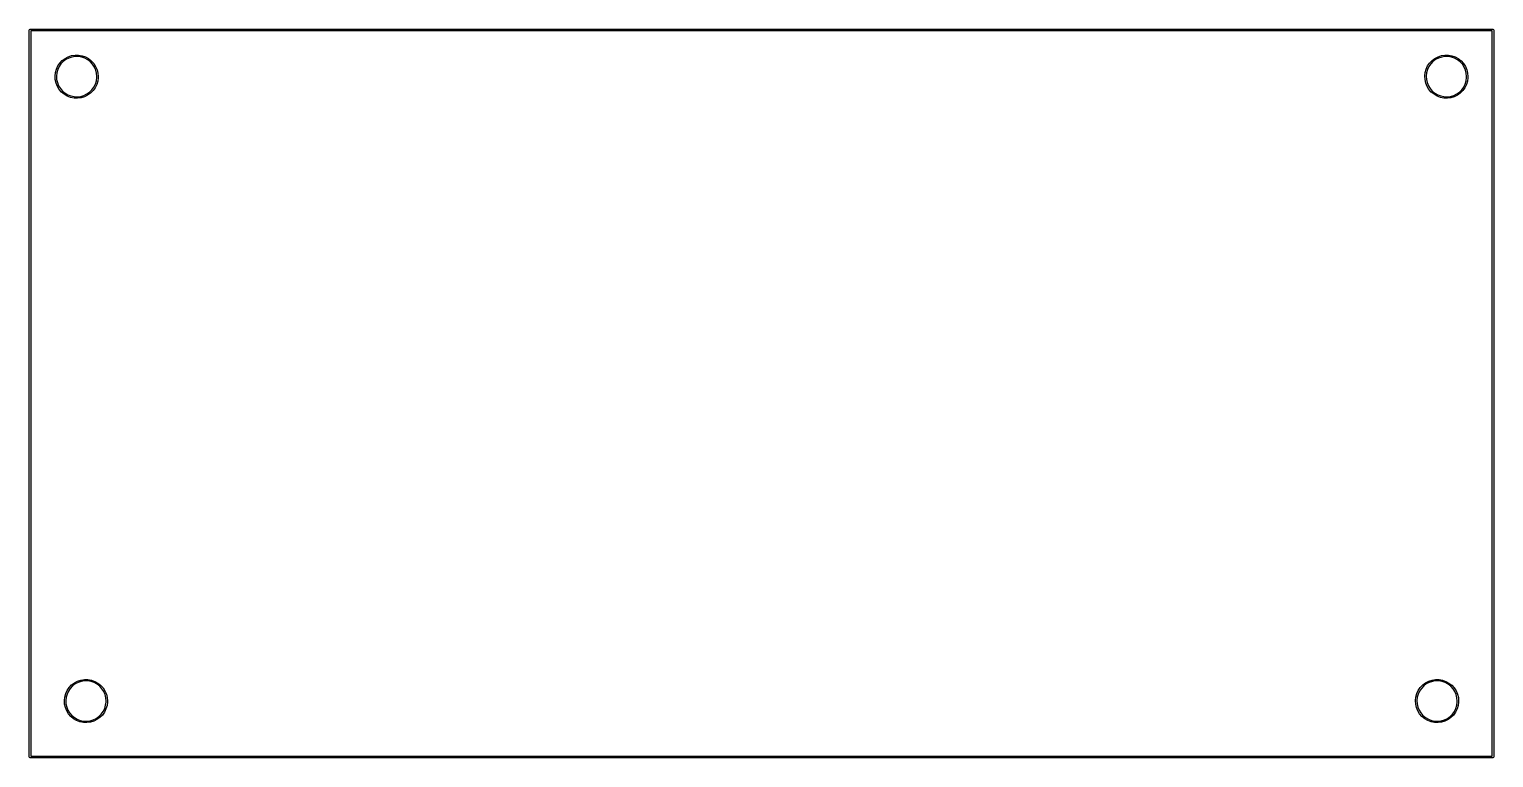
# Model space of a CAD drawing. Extents: x 112.3 to 212.1, y -130.9 to -81.2.
import ezdxf

# ---------------------------------------------------------------- set-up
doc = ezdxf.new("R2010")
doc.units = 0
doc.layers.add('BLACK', color=7, linetype='CONTINUOUS')

msp = doc.modelspace()

# ---------------------------------------------------------------- linework, layer by layer
at = {"layer": 'BLACK', "linetype": 'CONTINUOUS'}
for p, q in [((112.345, -81.28), (112.36, -81.2446)), ((112.345, -130.81), (112.345, -81.28)), ((112.36, -81.2446), (112.395, -81.23)), ((112.395, -81.23), (212.09, -81.23)), ((112.445, -81.33), (112.445, -130.76)), ((212.04, -81.33), (112.445, -81.33)), ((212.04, -130.76), (212.04, -81.33)), ((212.09, -81.23), (212.125, -81.2446)), ((212.125, -81.2446), (212.14, -81.28)), ((212.14, -81.28), (212.14, -130.81)), ((114.191, -83.9474), (114.292, -83.729)), ((114.375, -83.776), (114.28, -83.9804)), ((114.292, -83.729), (114.428, -83.53)), ((114.502, -83.5899), (114.375, -83.776)), ((114.428, -83.53), (114.594, -83.3558)), ((114.657, -83.4271), (114.502, -83.5899)), ((114.594, -83.3558), (114.787, -83.2112)), ((114.838, -83.2918), (114.657, -83.4271)), ((114.787, -83.2112), (115, -83.1)), ((115.037, -83.1878), (114.838, -83.2918)), ((115, -83.1), (115.229, -83.0251)), ((115.251, -83.1178), (115.037, -83.1878)), ((115.229, -83.0251), (115.467, -82.9887)), ((115.474, -83.0837), (115.251, -83.1178)), ((115.467, -82.9887), (115.708, -82.9916)), ((115.699, -83.0865), (115.474, -83.0837)), ((115.921, -83.126), (115.699, -83.0865)), ((115.708, -82.9916), (115.945, -83.0339)), ((116.133, -83.2012), (115.921, -83.126)), ((115.945, -83.0339), (116.173, -83.1143)), ((116.331, -83.3101), (116.133, -83.2012)), ((116.173, -83.1143), (116.383, -83.2307)), ((116.507, -83.4497), (116.331, -83.3101)), ((116.383, -83.2307), (116.572, -83.38)), ((116.659, -83.6163), (116.507, -83.4497)), ((116.572, -83.38), (116.735, -83.5581)), ((116.781, -83.8054), (116.659, -83.6163)), ((116.735, -83.5581), (116.865, -83.7604)), ((116.871, -84.012), (116.781, -83.8054)), ((116.865, -83.7604), (116.961, -83.9813)), ((207.536, -83.9474), (207.637, -83.729)), ((207.72, -83.776), (207.625, -83.9804)), ((207.637, -83.729), (207.773, -83.53)), ((207.847, -83.5899), (207.72, -83.776)), ((207.773, -83.53), (207.939, -83.3558)), ((208.002, -83.4271), (207.847, -83.5899)), ((207.939, -83.3558), (208.132, -83.2112)), ((208.183, -83.2918), (208.002, -83.4271)), ((208.132, -83.2112), (208.345, -83.1)), ((208.382, -83.1878), (208.183, -83.2918)), ((208.345, -83.1), (208.574, -83.0251)), ((208.596, -83.1178), (208.382, -83.1878)), ((208.574, -83.0251), (208.812, -82.9887)), ((208.819, -83.0837), (208.596, -83.1178)), ((208.812, -82.9887), (209.053, -82.9916)), ((209.044, -83.0865), (208.819, -83.0837)), ((209.266, -83.126), (209.044, -83.0865)), ((209.053, -82.9916), (209.29, -83.0339)), ((209.478, -83.2012), (209.266, -83.126)), ((209.29, -83.0339), (209.518, -83.1143)), ((209.676, -83.3101), (209.478, -83.2012)), ((209.518, -83.1143), (209.728, -83.2307)), ((209.852, -83.4497), (209.676, -83.3101)), ((209.728, -83.2307), (209.917, -83.38)), ((210.004, -83.6163), (209.852, -83.4497)), ((209.917, -83.38), (210.08, -83.5581)), ((210.126, -83.8054), (210.004, -83.6163)), ((210.08, -83.5581), (210.21, -83.7604)), ((210.216, -84.012), (210.126, -83.8054)), ((210.21, -83.7604), (210.306, -83.9813)), ((114.101, -84.4191), (114.126, -84.1796)), ((114.101, -84.4214), (114.101, -84.4191)), ((114.114, -84.6596), (114.101, -84.4214)), ((114.167, -84.8946), (114.114, -84.6596)), ((114.126, -84.1796), (114.191, -83.9474)), ((114.22, -84.1974), (114.196, -84.4214)), ((114.196, -84.4214), (114.209, -84.6463)), ((114.209, -84.6463), (114.258, -84.8661)), ((114.28, -83.9804), (114.22, -84.1974)), ((116.848, -84.961), (116.914, -84.7455)), ((116.926, -84.2305), (116.871, -84.012)), ((116.914, -84.7455), (116.943, -84.5221)), ((116.945, -84.455), (116.926, -84.2305)), ((117.007, -84.7656), (116.937, -84.9961)), ((116.943, -84.5221), (116.945, -84.455)), ((116.961, -83.9813), (117.02, -84.2149)), ((117.038, -84.5268), (117.007, -84.7656)), ((117.02, -84.2149), (117.04, -84.455)), ((117.04, -84.455), (117.038, -84.5268)), ((207.446, -84.4191), (207.471, -84.1796)), ((207.446, -84.4214), (207.446, -84.4191)), ((207.459, -84.6596), (207.446, -84.4214)), ((207.512, -84.8946), (207.459, -84.6596)), ((207.471, -84.1796), (207.536, -83.9474)), ((207.565, -84.1974), (207.541, -84.4214)), ((207.541, -84.4214), (207.554, -84.6463)), ((207.554, -84.6463), (207.603, -84.8661)), ((207.625, -83.9804), (207.565, -84.1974)), ((210.193, -84.961), (210.259, -84.7455)), ((210.271, -84.2305), (210.216, -84.012)), ((210.259, -84.7455), (210.288, -84.5221)), ((210.29, -84.455), (210.271, -84.2305)), ((210.352, -84.7656), (210.282, -84.9961)), ((210.288, -84.5221), (210.29, -84.455)), ((210.306, -83.9813), (210.365, -84.2149)), ((210.383, -84.5268), (210.352, -84.7656)), ((210.365, -84.2149), (210.385, -84.455)), ((210.385, -84.455), (210.383, -84.5268)), ((114.258, -85.1177), (114.167, -84.8946)), ((114.258, -84.8661), (114.343, -85.0748)), ((114.384, -85.3231), (114.258, -85.1177)), ((114.343, -85.0748), (114.461, -85.2668)), ((114.542, -85.5052), (114.384, -85.3231)), ((114.461, -85.2668), (114.608, -85.4371)), ((114.727, -85.6591), (114.542, -85.5052)), ((114.608, -85.4371), (114.782, -85.581)), ((114.935, -85.7806), (114.727, -85.6591)), ((114.782, -85.581), (114.976, -85.6947)), ((115.16, -85.8665), (114.935, -85.7806)), ((114.976, -85.6947), (115.186, -85.775)), ((115.186, -85.775), (115.407, -85.8199)), ((115.407, -85.8199), (115.632, -85.8282)), ((115.632, -85.8282), (115.856, -85.7996)), ((115.856, -85.7996), (116.072, -85.7348)), ((116.106, -85.8236), (115.876, -85.8928)), ((116.072, -85.7348), (116.274, -85.6357)), ((116.323, -85.7176), (116.106, -85.8236)), ((116.274, -85.6357), (116.457, -85.5049)), ((116.519, -85.5777), (116.323, -85.7176)), ((116.457, -85.5049), (116.617, -85.3459)), ((116.689, -85.4077), (116.519, -85.5777)), ((116.617, -85.3459), (116.748, -85.163)), ((116.83, -85.2121), (116.689, -85.4077)), ((116.748, -85.163), (116.848, -84.961)), ((116.937, -84.9961), (116.83, -85.2121)), ((207.603, -85.1177), (207.512, -84.8946)), ((207.603, -84.8661), (207.688, -85.0748)), ((207.729, -85.3231), (207.603, -85.1177)), ((207.688, -85.0748), (207.806, -85.2668)), ((207.887, -85.5052), (207.729, -85.3231)), ((207.806, -85.2668), (207.953, -85.4371)), ((208.072, -85.6591), (207.887, -85.5052)), ((207.953, -85.4371), (208.127, -85.581)), ((208.28, -85.7806), (208.072, -85.6591)), ((208.127, -85.581), (208.321, -85.6947)), ((208.505, -85.8665), (208.28, -85.7806)), ((208.321, -85.6947), (208.531, -85.775)), ((208.531, -85.775), (208.752, -85.8199)), ((208.752, -85.8199), (208.977, -85.8282)), ((208.977, -85.8282), (209.201, -85.7996)), ((209.201, -85.7996), (209.417, -85.7348)), ((209.451, -85.8236), (209.221, -85.8928)), ((209.417, -85.7348), (209.619, -85.6357)), ((209.668, -85.7176), (209.451, -85.8236)), ((209.619, -85.6357), (209.802, -85.5049)), ((209.864, -85.5777), (209.668, -85.7176)), ((209.802, -85.5049), (209.962, -85.3459)), ((210.034, -85.4077), (209.864, -85.5777)), ((209.962, -85.3459), (210.093, -85.163)), ((210.175, -85.2121), (210.034, -85.4077)), ((210.093, -85.163), (210.193, -84.961)), ((210.282, -84.9961), (210.175, -85.2121)), ((115.396, -85.9146), (115.16, -85.8665)), ((115.637, -85.9234), (115.396, -85.9146)), ((115.876, -85.8928), (115.637, -85.9234)), ((208.741, -85.9146), (208.505, -85.8665)), ((208.982, -85.9234), (208.741, -85.9146)), ((209.221, -85.8928), (208.982, -85.9234)), ((115.422, -125.756), (115.635, -125.645)), ((115.672, -125.733), (115.473, -125.837)), ((115.635, -125.645), (115.864, -125.57)), ((115.886, -125.663), (115.672, -125.733)), ((115.864, -125.57), (116.102, -125.534)), ((116.109, -125.629), (115.886, -125.663)), ((116.102, -125.534), (116.343, -125.537)), ((116.334, -125.632), (116.109, -125.629)), ((116.556, -125.671), (116.334, -125.632)), ((116.343, -125.537), (116.58, -125.579)), ((116.768, -125.746), (116.556, -125.671)), ((116.58, -125.579), (116.808, -125.659)), ((116.808, -125.659), (117.018, -125.776)), ((207.497, -125.756), (207.71, -125.645)), ((207.747, -125.733), (207.548, -125.837)), ((207.71, -125.645), (207.939, -125.57)), ((207.961, -125.663), (207.747, -125.733)), ((207.939, -125.57), (208.177, -125.534)), ((208.184, -125.629), (207.961, -125.663)), ((208.177, -125.534), (208.418, -125.537)), ((208.409, -125.632), (208.184, -125.629)), ((208.631, -125.671), (208.409, -125.632)), ((208.418, -125.537), (208.655, -125.579)), ((208.843, -125.746), (208.631, -125.671)), ((208.655, -125.579), (208.883, -125.659)), ((208.883, -125.659), (209.093, -125.776)), ((114.736, -126.964), (114.761, -126.725)), ((114.761, -126.725), (114.826, -126.492)), ((114.826, -126.492), (114.927, -126.274)), ((114.915, -126.525), (114.855, -126.742)), ((115.01, -126.321), (114.915, -126.525)), ((114.927, -126.274), (115.063, -126.075)), ((115.137, -126.135), (115.01, -126.321)), ((115.063, -126.075), (115.229, -125.901)), ((115.292, -125.972), (115.137, -126.135)), ((115.229, -125.901), (115.422, -125.756)), ((115.473, -125.837), (115.292, -125.972)), ((116.966, -125.855), (116.768, -125.746)), ((117.142, -125.995), (116.966, -125.855)), ((117.018, -125.776), (117.207, -125.925)), ((117.294, -126.161), (117.142, -125.995)), ((117.207, -125.925), (117.37, -126.103)), ((117.416, -126.35), (117.294, -126.161)), ((117.37, -126.103), (117.5, -126.305)), ((117.506, -126.557), (117.416, -126.35)), ((117.5, -126.305), (117.596, -126.526)), ((117.561, -126.775), (117.506, -126.557)), ((117.596, -126.526), (117.655, -126.76)), ((206.811, -126.964), (206.836, -126.725)), ((206.836, -126.725), (206.901, -126.492)), ((206.901, -126.492), (207.002, -126.274)), ((206.99, -126.525), (206.93, -126.742)), ((207.085, -126.321), (206.99, -126.525)), ((207.002, -126.274), (207.138, -126.075)), ((207.212, -126.135), (207.085, -126.321)), ((207.138, -126.075), (207.304, -125.901)), ((207.367, -125.972), (207.212, -126.135)), ((207.304, -125.901), (207.497, -125.756)), ((207.548, -125.837), (207.367, -125.972)), ((209.041, -125.855), (208.843, -125.746)), ((209.217, -125.995), (209.041, -125.855)), ((209.093, -125.776), (209.282, -125.925)), ((209.369, -126.161), (209.217, -125.995)), ((209.282, -125.925), (209.445, -126.103)), ((209.491, -126.35), (209.369, -126.161)), ((209.445, -126.103), (209.575, -126.305)), ((209.581, -126.557), (209.491, -126.35)), ((209.575, -126.305), (209.671, -126.526)), ((209.636, -126.775), (209.581, -126.557)), ((209.671, -126.526), (209.73, -126.76)), ((114.736, -126.966), (114.736, -126.964)), ((114.749, -127.205), (114.736, -126.966)), ((114.802, -127.44), (114.749, -127.205)), ((114.893, -127.663), (114.802, -127.44)), ((114.855, -126.742), (114.831, -126.966)), ((114.831, -126.966), (114.844, -127.191)), ((114.844, -127.191), (114.893, -127.411)), ((114.893, -127.411), (114.978, -127.62)), ((115.019, -127.868), (114.893, -127.663)), ((114.978, -127.62), (115.096, -127.812)), ((117.252, -127.891), (117.383, -127.708)), ((117.383, -127.708), (117.483, -127.506)), ((117.572, -127.541), (117.465, -127.757)), ((117.483, -127.506), (117.549, -127.29)), ((117.549, -127.29), (117.578, -127.067)), ((117.58, -127), (117.561, -126.775)), ((117.642, -127.311), (117.572, -127.541)), ((117.578, -127.067), (117.58, -127)), ((117.673, -127.072), (117.642, -127.311)), ((117.655, -126.76), (117.675, -127)), ((117.675, -127), (117.673, -127.072)), ((206.811, -126.966), (206.811, -126.964)), ((206.824, -127.205), (206.811, -126.966)), ((206.877, -127.44), (206.824, -127.205)), ((206.968, -127.663), (206.877, -127.44)), ((206.93, -126.742), (206.906, -126.966)), ((206.906, -126.966), (206.919, -127.191)), ((206.919, -127.191), (206.968, -127.411)), ((206.968, -127.411), (207.053, -127.62)), ((207.094, -127.868), (206.968, -127.663)), ((207.053, -127.62), (207.171, -127.812)), ((209.327, -127.891), (209.458, -127.708)), ((209.458, -127.708), (209.558, -127.506)), ((209.647, -127.541), (209.54, -127.757)), ((209.558, -127.506), (209.624, -127.29)), ((209.624, -127.29), (209.653, -127.067)), ((209.655, -127), (209.636, -126.775)), ((209.717, -127.311), (209.647, -127.541)), ((209.653, -127.067), (209.655, -127)), ((209.748, -127.072), (209.717, -127.311)), ((209.73, -126.76), (209.75, -127)), ((209.75, -127), (209.748, -127.072)), ((115.177, -128.05), (115.019, -127.868)), ((115.096, -127.812), (115.243, -127.982)), ((115.362, -128.204), (115.177, -128.05)), ((115.243, -127.982), (115.417, -128.126)), ((115.57, -128.326), (115.362, -128.204)), ((115.417, -128.126), (115.611, -128.24)), ((115.795, -128.412), (115.57, -128.326)), ((115.611, -128.24), (115.821, -128.32)), ((116.031, -128.46), (115.795, -128.412)), ((115.821, -128.32), (116.042, -128.365)), ((116.272, -128.468), (116.031, -128.46)), ((116.042, -128.365), (116.267, -128.373)), ((116.267, -128.373), (116.491, -128.345)), ((116.511, -128.438), (116.272, -128.468)), ((116.491, -128.345), (116.707, -128.28)), ((116.741, -128.369), (116.511, -128.438)), ((116.707, -128.28), (116.909, -128.181)), ((116.958, -128.263), (116.741, -128.369)), ((116.909, -128.181), (117.092, -128.05)), ((117.154, -128.123), (116.958, -128.263)), ((117.092, -128.05), (117.252, -127.891)), ((117.324, -127.953), (117.154, -128.123)), ((117.465, -127.757), (117.324, -127.953)), ((207.252, -128.05), (207.094, -127.868)), ((207.171, -127.812), (207.318, -127.982)), ((207.437, -128.204), (207.252, -128.05)), ((207.318, -127.982), (207.492, -128.126)), ((207.645, -128.326), (207.437, -128.204)), ((207.492, -128.126), (207.686, -128.24)), ((207.87, -128.412), (207.645, -128.326)), ((207.686, -128.24), (207.896, -128.32)), ((208.106, -128.46), (207.87, -128.412)), ((207.896, -128.32), (208.117, -128.365)), ((208.347, -128.468), (208.106, -128.46)), ((208.117, -128.365), (208.342, -128.373)), ((208.342, -128.373), (208.566, -128.345)), ((208.586, -128.438), (208.347, -128.468)), ((208.566, -128.345), (208.782, -128.28)), ((208.816, -128.369), (208.586, -128.438)), ((208.782, -128.28), (208.984, -128.181)), ((209.033, -128.263), (208.816, -128.369)), ((208.984, -128.181), (209.167, -128.05)), ((209.229, -128.123), (209.033, -128.263)), ((209.167, -128.05), (209.327, -127.891)), ((209.399, -127.953), (209.229, -128.123)), ((209.54, -127.757), (209.399, -127.953)), ((112.36, -130.845), (112.345, -130.81)), ((112.395, -130.86), (112.36, -130.845)), ((212.09, -130.86), (112.395, -130.86)), ((112.445, -130.76), (212.04, -130.76)), ((212.125, -130.845), (212.09, -130.86)), ((212.14, -130.81), (212.125, -130.845))]:
    msp.add_line(p, q, dxfattribs=at)

doc.saveas('drawing.dxf')
